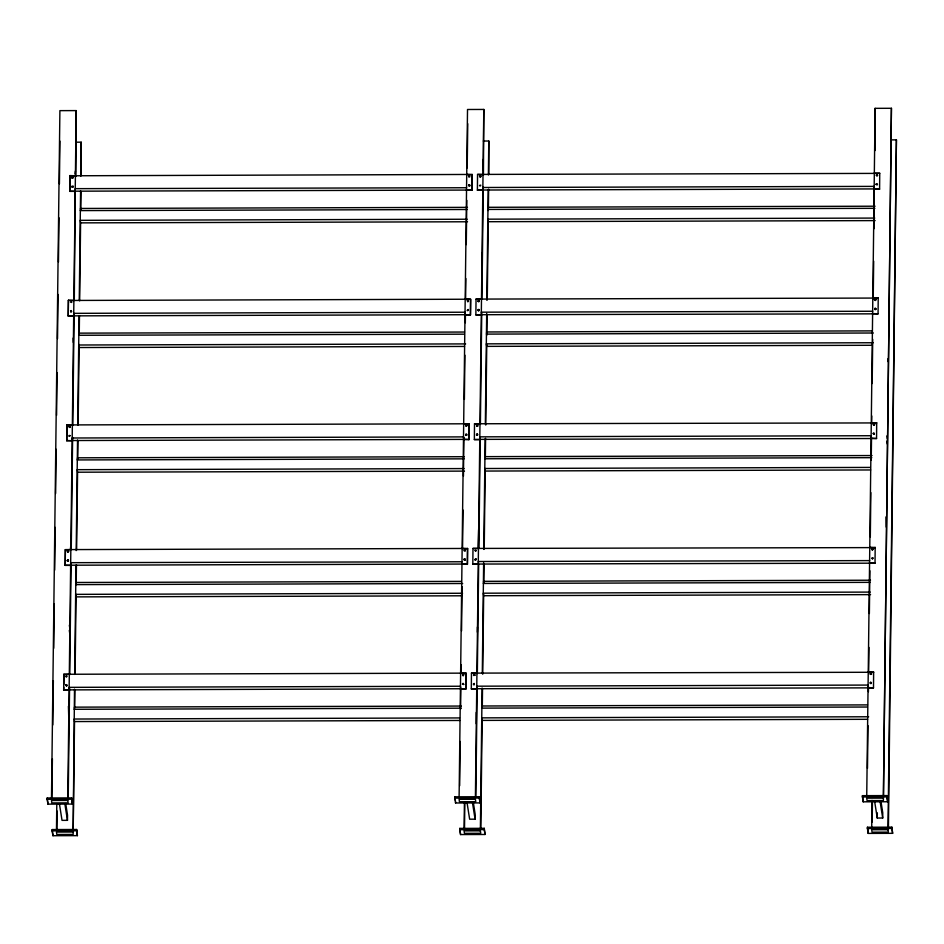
<?xml version="1.0" encoding="UTF-8"?>
<svg xmlns="http://www.w3.org/2000/svg" width="944" height="944" viewBox="0 0 944 944"><rect width="100%" height="100%" fill="white"/><g stroke="black" fill="none" stroke-linecap="round" stroke-linejoin="round"><path stroke-width="1.42" d="M47.2 799.285L47.212 797.987L71.673 797.916L72.428 804.064L47.967 804.135L47.2 799.285L71.661 799.214L72.428 804.064M47.967 804.135L47.212 797.987M51.507 797.715L59.897 110.649L76.204 110.601L75.815 176.434M51.908 798.659L52.392 758.858M52.805 724.945L53.348 680.718M53.737 648.28L54.28 604.042M54.693 570.141L55.212 527.377M55.637 493.464L56.168 449.238M56.581 415.325L57.112 372.573M57.525 338.66L58.068 294.434M58.457 261.995L59 217.757M59.413 183.856L59.932 141.093M52.18 830.862L52.203 829.564L76.653 829.493L77.408 835.641L52.947 835.711L52.18 830.862L76.641 830.791L77.408 835.641M52.947 835.711L52.203 829.564M56.463 830.755L56.793 804.217M56.888 830.236L57.124 811.073M63.649 689.863L69.124 690.052L63.685 690.064L63.85 674.276L466.029 673.131L465.888 689.014L460.401 688.731M65.183 565.185L70.647 565.373L65.207 565.397L65.372 549.609L467.551 548.452L467.41 564.347L461.923 564.052M66.705 440.518L72.169 440.706L66.729 440.718L66.894 424.93L469.074 423.785L468.932 439.668L463.445 439.385M68.228 315.839L73.691 316.028L68.251 316.051L68.416 300.263L73.88 300.452M69.75 191.172L75.213 191.361L69.773 191.372L69.939 175.584L75.402 175.773M63.685 690.064L63.72 687.232M63.755 684.4L63.85 674.276M65.207 565.397L65.372 549.609M66.729 440.718L66.894 424.93M68.251 316.051L68.416 300.263M69.773 191.372L69.939 175.584M59.401 803.698L62.033 820.36L67.461 820.336L67.531 815.144L65.702 803.556M67.803 797.668L76.204 110.601M68.204 798.624L69.561 688.046M69.726 674.771L71.06 565.668M71.248 549.455L72.617 437.402M72.771 425.602L74.116 315.025M74.293 300.275L75.225 188.658L466.572 187.738M71.661 799.214L71.673 797.916M72.759 832.018L56.451 832.065L56.829 834.484L73.136 834.437L74.505 689.179M74.682 674.429L76.016 565.326M76.193 550.588L77.55 440.01M77.727 425.26L79.06 316.157M79.261 299.944L80.594 190.841M80.771 176.091L81.184 142.178L75.744 142.202M74.446 709.322L74.47 707.15L461.368 706.053M75.968 584.643L75.992 582.483L461.415 581.386M77.491 459.976L77.514 457.805L464.413 456.707M79.013 335.297L79.036 333.138L464.472 332.04M80.535 210.63L80.559 208.459L467.457 207.361M73.195 830.189L74.529 721.086M74.682 707.823L74.906 690.123M75.095 673.91L76.051 595.77M76.216 582.495L76.429 564.807M76.617 550.069L77.573 471.917M77.727 458.654L77.951 440.954M78.14 424.741L79.107 344.454M79.261 333.326L79.473 315.638M79.662 300.888L80.594 222.666M80.771 209.485L80.995 191.785M81.184 175.572L81.184 142.178M76.641 830.791L76.653 829.493M454.819 798.117L454.831 796.819L479.292 796.748L480.036 802.907L455.586 802.978L454.819 798.117L479.269 798.046L480.036 802.907M455.586 802.978L455.598 801.68M459.114 796.559L467.516 109.492L483.812 109.445L483.422 175.277M459.669 785.715L460.2 741.477M460.601 709.038L460.849 688.4M461.038 673.662L461.144 664.812M461.557 630.899L462.1 586.672M462.56 548.334L463.032 510.008M463.445 476.095L463.917 437.756M464.389 399.418L464.92 355.192M465.321 322.754L465.427 313.915M465.604 299.165L465.864 278.527M466.277 244.614L466.82 200.388M467.209 167.949L467.752 123.711M459.799 829.693L459.811 828.395L484.272 828.325L485.027 834.484L460.566 834.555L459.799 829.693L484.26 829.623L485.027 834.484M460.566 834.555L459.811 828.395M464.082 829.599L464.413 803.061M465.888 689.014L466.029 673.131M467.41 564.347L467.551 548.452M468.932 439.668L469.074 423.785M470.454 315.001L470.596 299.106L465.156 299.13L470.643 299.413L470.454 315.001L464.967 314.706M471.929 190.027L466.489 190.039L471.976 190.322L472.118 174.439L69.974 175.785M471.976 190.322L472.118 174.439M464.507 829.08L464.826 802.542M471.304 688.908L476.744 688.884L471.304 688.908L471.457 673.119L873.696 672.27L868.209 671.986M472.826 564.229L478.266 564.217L472.826 564.229L472.979 548.44L875.218 547.603L869.731 547.308M474.348 439.562L479.788 439.538L474.348 439.562L474.513 423.773L876.74 422.924L871.253 422.641M475.87 314.883L481.31 314.871L475.87 314.883L476.036 299.095L481.499 299.283M477.393 190.216L482.832 190.192L477.393 190.216L477.558 174.428L483.021 174.616M467.02 802.542L469.64 819.191L475.08 819.18L475.139 813.988L473.31 802.4M476.248 723.788L476.26 712.378M477.369 632.173L477.428 626.981M478.62 529.69L478.16 546.788M481.936 258.149L481.995 252.957M483.009 169.837L483.139 159.453M475.422 796.5L483.812 109.445M475.823 797.456L477.157 688.353M477.334 673.615L478.667 564.512M478.868 548.287L480.225 437.709M480.378 424.446L481.735 313.868M481.912 299.118L483.281 187.065M479.269 798.046L479.292 796.748M480.402 828.077L482.113 688.011M482.301 673.273L483.647 562.695M483.812 549.42L485.157 438.842M485.346 424.104L486.691 313.526M486.856 300.251L488.201 189.673M488.39 174.935L488.803 141.022L483.363 141.034M482.065 708.153L482.089 705.994L867.512 704.897M483.588 583.486L483.611 581.327L870.51 580.218M485.11 458.808L485.133 456.648L872.032 455.551M486.632 334.141L486.656 331.969L872.079 330.884M875.076 206.205L488.178 207.302L488.142 210.547L487.965 209.438L874.864 208.329M480.803 829.033L482.16 718.455M482.29 708.142L482.514 688.967M482.703 674.228L483.67 594.614M483.835 581.339L484.048 563.651M484.225 548.901L485.181 470.761M485.346 457.498L485.582 438.323M485.747 425.06L486.762 344.831M486.844 335.12L487.092 314.482M487.269 299.732L488.213 221.51M488.39 208.317L488.626 189.154M488.803 174.416L488.803 141.022M484.26 829.623L484.272 828.325M862.438 796.96L862.45 795.662L886.912 795.591L887.655 801.751L863.205 801.822L862.438 796.96L886.888 796.889L887.655 801.751M863.205 801.822L862.45 795.662M866.722 796.866L875.123 108.336L891.431 108.289L883.442 796.299M867.477 768.333L867.996 725.57M868.421 691.669L868.468 687.244M868.645 672.494L868.952 647.431M869.365 613.517L869.896 570.766M870.309 536.853L870.852 492.626M871.241 460.188L871.513 438.075M871.69 423.325L871.784 415.962M872.185 383.524L872.716 339.285M873.212 299.484L873.672 261.146M874.073 228.708L874.156 186.381L482.844 187.502L483.245 190.027L874.557 188.918M875.029 150.568L875.123 108.336M867.418 828.537L867.43 827.239L891.891 827.168L892.635 833.328L868.185 833.399L867.418 828.537L891.868 828.466L892.635 833.328M868.185 833.399L868.197 832.101M871.713 826.968L872.044 800.429M868.02 687.574L873.495 687.857L873.637 671.975M869.542 562.895L875.029 563.179L875.171 547.296M871.064 438.228L876.551 438.512L876.693 422.629M872.586 313.55L878.073 313.833L878.215 297.95L872.775 297.962L878.215 297.95M879.596 189.166L874.109 188.883L879.596 189.166L879.737 173.283L874.297 173.295L879.737 173.283M872.185 822.023L872.445 801.385M880.929 801.232L882.758 812.831L882.699 818.023L877.259 818.035L877.33 812.843M883.006 798.117L866.698 798.164L867.088 800.595L883.383 800.547L891.431 108.289M886.888 796.889L886.912 795.591M888.021 826.92L896.422 139.865L890.983 139.877M888.422 827.876L896.422 139.865M891.868 828.466L891.891 827.168M75.119 173.932L75.402 171.006M70.399 549.408L70.682 546.482M887.785 361.54L888.068 358.614M71.85 186.357L72.169 187.183M72.995 186.062L72.853 187.183M70.434 302.198L71.449 301.632M70.647 310.635L70.989 311.945M71.65 311.461L71.166 310.564M70.139 435.868L68.971 436.329M67.461 551.131L67.72 552.11M67.284 560.37L67.461 561.102M468.672 185.059L468.779 185.944M479.458 185.461L480.732 185.13M468.401 310.328L468.212 309.597M479.375 301.207L478.714 300.298M466.312 426.287C468.566 425.355 464.33 424.399 466.147 426.369M477.747 434.972L477.416 434.146M462.619 674.818L462.938 675.644M462.489 684.176L462.82 683.515M463.823 684.341L463.162 683.432M474.808 675.22L474.631 674.5M473.44 684.376L474.372 684.707L474.207 683.421M876.315 175.23L876.988 174.487L877.472 175.69M876.209 184.056L876.398 184.788M877.649 175.395L877.46 174.675M873.271 424.576L874.297 424.021M873.153 433.674L874.002 432.942L874.309 434.122M872.976 558.246L872.291 558.895M870.439 682.359L870.309 683.48M871.56 674.087L870.427 673.473M871.454 682.913L870.769 683.574M71.862 186.452L73.184 186.452M71.697 302.517L71.579 301.643M68.983 426.452L69.242 427.431L70.045 427.231M67.402 551.379L68.074 550.895M65.832 684.884L66.422 685.958M66.906 685.769L66.599 684.589M468.779 175.973L469.026 176.953M468.613 185.319L469.616 184.918M479.646 175.95L479.587 176.54M480.885 176.434L480.225 176.917M467.256 300.64L467.846 301.714L468.436 300.64M478.266 309.467L478.431 310.753M477.534 426.275L477.841 425.449M464.047 559.332L464.708 558.86M462.69 674.665L463.28 675.739L463.858 674.665M474.738 675.385L474.797 674.795M473.44 683.727L473.699 684.719M876.398 174.817L876.504 175.69M876.233 184.163L877.224 183.761L877.472 184.646M874.533 424.906L874.592 424.316M873.235 433.249L873.825 434.323M871.819 548.83L871.76 549.42M873.011 549.573L872.752 548.594M871.654 558.175L872.657 557.774M870.297 673.509L870.415 674.382M871.371 674.382L871.548 673.662M870.132 682.854L871.135 682.453M72.287 176.87L72.145 177.991M72.157 177.071L72.039 177.85M73.195 177.755L72.133 177.885M67.366 560.311L67.956 559.993M68.428 561.09L68.121 559.91M469.852 176.847L469.546 175.667L468.79 176.717M469.841 185.708L468.566 185.39M469.746 185.944L469.593 184.823M66.399 685.863L67 685.533M468.425 301.289L467.835 301.62M468.307 310.387L467.54 310.682M479.198 301.502L479.304 300.617M478.03 309.809L478.962 309.561M479.092 310.588L478.95 309.467M465.64 434.511L466.702 434.37M466.69 435.29L466.69 434.275M477.77 425.933L476.838 426.181M476.602 434.252L476.496 435.125M464.318 549.856L464.212 550.741M465.38 550.635L464.306 550.777M465.286 550.871L465.274 549.856L464.33 549.951M464.212 558.954L464.106 559.827L465.014 559.969M475.092 550.057L476.354 550.387M462.584 683.857L463.185 683.527M473.664 674.5L473.664 675.515M874.982 299.354L875.289 300.534M874.97 300.275L876.115 299.637M874.876 308.44L874.699 309.172M874.404 433.898L873.814 434.216M871.937 548.7L872.244 549.88M871.265 683.48L870.781 682.264M72.983 186.983L72.015 186.983M70.517 310.836L71.343 310.729M71.461 311.65L70.8 311.815M69.113 426.417L69.773 426.24M69.915 427.431L70.163 426.452M68.995 435.503L69.962 435.503M480.602 185.815L479.941 185.992M467.374 300.605L468.035 300.44M478.372 300.381L478.242 301.502M67 676.577L66.033 676.577M65.95 684.848L66.611 684.683M465.852 425.284L466.926 425.414M477.381 425.083L476.519 425.709L477.192 426.358M465.876 434.169L465.876 435.396M466.678 435.196L466.017 435.361M877.342 184.682L876.185 184.233M475.481 550.918L476.142 550.741M465.026 560.063L465.168 558.942M874.994 299.449L875.654 299.283M462.808 674.63L463.634 674.523M474.62 675.42L473.487 675.137L474.502 674.5M462.477 684.081L463.634 684.542M874.404 424.942L873.755 425.107M871.949 548.794L872.905 548.794M872.634 558.813L872.645 557.68M870.557 673.273L870.297 674.158M871.359 674.287L870.545 674.394M72.299 176.965L73.313 177.519L72.275 177.991M479.918 175.808L480.59 175.808M478.36 301.502L479.045 301.502M877.306 175.702L876.634 175.702M67.779 560.004L67.295 560.807M68.263 561.102L67.59 561.102M66.882 675.656L65.95 676.541M475.398 558.848L475.221 560.04M475.882 559.945L474.962 559.709M875.159 309.526C877.566 309.372 873.755 307.083 875.017 309.561M875.336 309.549L876.02 308.9L875.348 308.251M476.897 435.337L477.558 434.24M464.849 560.028L464.2 559.863M872.398 549.809L872.999 548.83M870.734 673.296L871.489 673.603M874.321 173.401L477.558 174.428M472.165 174.746L466.678 174.451M75.626 191.184L466.938 190.074M80.346 210.595L467.245 209.497M467.127 219.232L80.228 220.33L80.629 222.867L467.528 221.769M874.746 218.076L487.847 219.173L488.249 221.71L875.147 220.601M68.452 300.463L465.18 299.236M872.799 298.068L476.036 299.095M470.407 314.694L74.104 315.862L73.703 313.337L465.014 312.216L465.416 314.753M78.824 335.273L464.247 334.176M486.443 334.105L873.342 333.008M465.604 343.911L78.706 345.008L79.107 347.534L464.531 346.436M873.224 342.743L486.325 343.852L486.726 346.377L872.15 345.28M66.918 425.13L72.322 424.918M469.121 424.092L463.634 423.797M468.885 439.373L72.582 440.529L72.181 438.004L463.492 436.895L463.893 439.42M77.302 459.94L464.2 458.843M484.921 458.784L871.819 457.675M464.082 468.578L77.184 469.687L77.585 472.212L464.483 471.115M870.226 467.422L484.803 468.519L485.192 471.056L870.628 469.959M65.396 549.809L70.8 549.585M467.599 548.759L462.112 548.476M467.363 564.04L71.06 565.208L70.658 562.683L462.005 561.763M75.78 584.619L462.678 583.51M483.399 583.451L870.297 582.354M462.56 593.257L75.662 594.354L76.063 596.879L461.486 595.794M870.179 592.089L483.281 593.198L483.67 595.723L870.569 594.626M63.873 674.476L69.278 674.264M466.076 673.438L460.589 673.143M465.84 688.719L69.537 689.887L69.136 687.35L460.448 686.241L460.849 688.766M74.257 709.286L461.156 708.189M481.877 708.13L867.3 707.032M459.563 717.936L74.139 719.033L74.541 721.558L459.964 720.461M868.645 716.767L481.747 717.865L482.148 720.402L867.583 719.304M875.466 299.165L876.126 299.732M478.608 310.777L478.006 310.364M873.943 423.832L874.604 424.411M872.421 549.904L871.819 549.479M475.67 551.036L475.068 550.612M475.564 558.73L476.154 559.155M475.387 560.099L476.142 559.049M68.051 550.8L68.652 551.225M67.767 561.267L68.523 560.217M468.094 309.597L467.15 310.482M477.44 434.24L476.744 434.146L476.602 435.267M66.351 676.848L65.844 676.128M873.601 425.142L873.247 424.481M479.741 176.729L480.72 176.823L480.72 175.808M479.21 300.581L478.053 300.77L478.384 301.608M468.189 300.404L468.531 301.065M468.071 309.502L468.425 310.151M67.449 551.78L68.228 552.169L68.7 551.284M878.073 313.833L481.723 314.706L481.322 312.169L872.669 311.26M886.876 435.904L887.325 438.807M886.805 441.108L887.266 443.999M876.551 438.512L480.201 439.373L479.8 436.848L871.111 435.727L871.513 438.264M875.029 563.179L478.679 564.052L478.278 561.515L869.625 560.606M873.495 687.857L477.157 688.719L476.755 686.194L868.067 685.073L868.468 687.61M880.068 801.362L882.699 818.023M874.628 801.385L877.259 818.035M867.43 827.239L868.008 830.885M488.178 207.302L488.367 208.518M486.656 331.969L486.892 333.492M479.941 423.762L474.513 423.773M485.133 456.648L485.322 457.864M478.419 548.429L472.979 548.44M483.611 581.327L483.8 582.531M476.897 673.107L471.457 673.119M482.089 705.994L482.325 707.516M472.448 802.53L475.08 819.18M454.831 796.819L455.409 800.465M80.559 208.459L80.759 209.674M69.349 625.235L69.809 628.138M69.29 630.439L69.75 633.33M64.829 803.686L67.461 820.336M885.944 516.923L886.251 527.118M73.172 338.058L73.302 342.424M68.428 706.254L68.735 716.449M67.767 800.441L51.472 800.488L51.849 802.907L68.157 802.872L67.767 800.441M475.387 799.273L459.079 799.32L459.468 801.751L475.776 801.704L475.387 799.273M480.366 830.85L464.07 830.897L464.448 833.328L480.756 833.281L480.366 830.85M887.985 829.693L871.69 829.741L872.067 832.171L888.375 832.124L887.985 829.693"/></g></svg>
